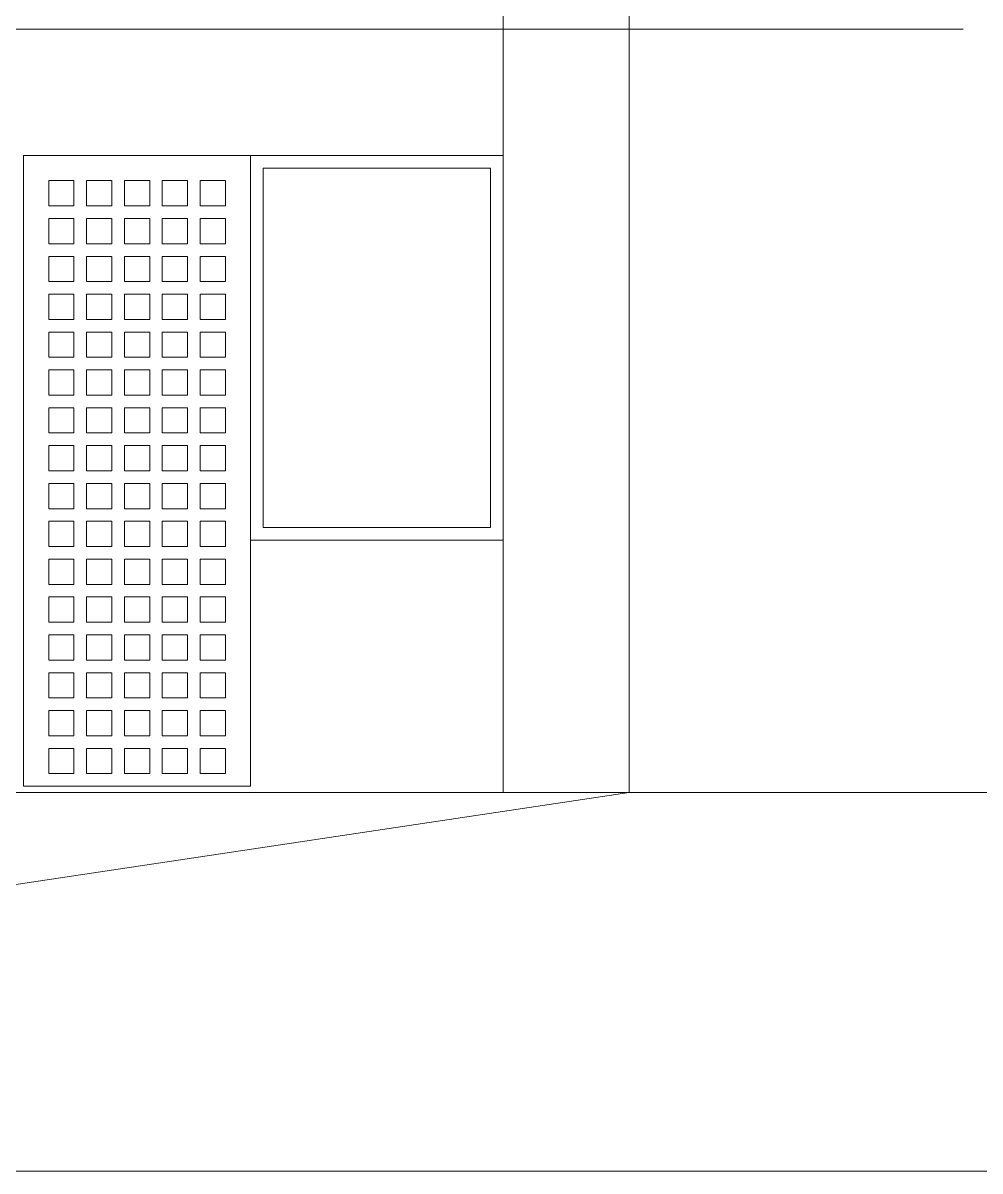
# Model space of a CAD drawing. Header units: millimetres. Extents: x 94 to 362, y 157 to 221.
# Drawn here: x 119.716 to 123.508, y 164.479 to 169.029 of the extents above; entities that cross this region are included whole.
import ezdxf

# ---------------------------------------------------------------- set-up
doc = ezdxf.new("R2010")
doc.units = ezdxf.units.MM
doc.layers.get('0').update_dxf_attribs({"lineweight": 9})

msp = doc.modelspace()

# ---------------------------------------------------------------- linework, layer by layer
for p, q in [((122.1177, 165.9792), (122.1177, 181.0042)), ((121.6177, 165.9792), (121.6177, 169.0896)), ((123.4407, 169.0042), (109.1942, 169.0042)), ((121.6177, 168.5042), (120.6177, 168.5042)), ((121.6177, 166.9792), (120.6177, 166.9792)), ((128.8239, 165.9792), (104.31, 165.9792)), ((112.1177, 164.4792), (122.1177, 165.9792)), ((128.8239, 164.4792), (104.31, 164.4792))]:
    msp.add_line(p, q)
for points in [[(119.7177, 168.5042), (120.6177, 168.5042), (120.6177, 166.0042), (119.7177, 166.0042)], [(120.6677, 168.4542), (121.5677, 168.4542), (121.5677, 167.0292), (120.6677, 167.0292)], [(119.8177, 168.4042), (119.9177, 168.4042), (119.9177, 168.3042), (119.8177, 168.3042)], [(119.8177, 168.4042), (119.9177, 168.4042), (119.9177, 168.3042), (119.8177, 168.3042)], [(119.9677, 168.4042), (120.0677, 168.4042), (120.0677, 168.3042), (119.9677, 168.3042)], [(120.1177, 168.4042), (120.2177, 168.4042), (120.2177, 168.3042), (120.1177, 168.3042)], [(120.1177, 168.4042), (120.2177, 168.4042), (120.2177, 168.3042), (120.1177, 168.3042)], [(120.2677, 168.4042), (120.3677, 168.4042), (120.3677, 168.3042), (120.2677, 168.3042)], [(120.4177, 168.4042), (120.5177, 168.4042), (120.5177, 168.3042), (120.4177, 168.3042)], [(120.4177, 168.4042), (120.5177, 168.4042), (120.5177, 168.3042), (120.4177, 168.3042)], [(119.8177, 168.2542), (119.9177, 168.2542), (119.9177, 168.1542), (119.8177, 168.1542)], [(119.8177, 168.2542), (119.9177, 168.2542), (119.9177, 168.1542), (119.8177, 168.1542)], [(119.9677, 168.2542), (120.0677, 168.2542), (120.0677, 168.1542), (119.9677, 168.1542)], [(120.1177, 168.2542), (120.2177, 168.2542), (120.2177, 168.1542), (120.1177, 168.1542)], [(120.1177, 168.2542), (120.2177, 168.2542), (120.2177, 168.1542), (120.1177, 168.1542)], [(120.2677, 168.2542), (120.3677, 168.2542), (120.3677, 168.1542), (120.2677, 168.1542)], [(120.4177, 168.2542), (120.5177, 168.2542), (120.5177, 168.1542), (120.4177, 168.1542)], [(120.4177, 168.2542), (120.5177, 168.2542), (120.5177, 168.1542), (120.4177, 168.1542)], [(119.8177, 168.1042), (119.9177, 168.1042), (119.9177, 168.0042), (119.8177, 168.0042)], [(119.8177, 168.1042), (119.9177, 168.1042), (119.9177, 168.0042), (119.8177, 168.0042)], [(119.9677, 168.1042), (120.0677, 168.1042), (120.0677, 168.0042), (119.9677, 168.0042)], [(120.1177, 168.1042), (120.2177, 168.1042), (120.2177, 168.0042), (120.1177, 168.0042)], [(120.1177, 168.1042), (120.2177, 168.1042), (120.2177, 168.0042), (120.1177, 168.0042)], [(120.2677, 168.1042), (120.3677, 168.1042), (120.3677, 168.0042), (120.2677, 168.0042)], [(120.4177, 168.1042), (120.5177, 168.1042), (120.5177, 168.0042), (120.4177, 168.0042)], [(120.4177, 168.1042), (120.5177, 168.1042), (120.5177, 168.0042), (120.4177, 168.0042)], [(119.8177, 167.9542), (119.9177, 167.9542), (119.9177, 167.8542), (119.8177, 167.8542)], [(119.8177, 167.9542), (119.9177, 167.9542), (119.9177, 167.8542), (119.8177, 167.8542)], [(119.9677, 167.9542), (120.0677, 167.9542), (120.0677, 167.8542), (119.9677, 167.8542)], [(120.1177, 167.9542), (120.2177, 167.9542), (120.2177, 167.8542), (120.1177, 167.8542)], [(120.1177, 167.9542), (120.2177, 167.9542), (120.2177, 167.8542), (120.1177, 167.8542)], [(120.2677, 167.9542), (120.3677, 167.9542), (120.3677, 167.8542), (120.2677, 167.8542)], [(120.4177, 167.9542), (120.5177, 167.9542), (120.5177, 167.8542), (120.4177, 167.8542)], [(120.4177, 167.9542), (120.5177, 167.9542), (120.5177, 167.8542), (120.4177, 167.8542)], [(119.8177, 167.8042), (119.9177, 167.8042), (119.9177, 167.7042), (119.8177, 167.7042)], [(119.8177, 167.8042), (119.9177, 167.8042), (119.9177, 167.7042), (119.8177, 167.7042)], [(119.9677, 167.8042), (120.0677, 167.8042), (120.0677, 167.7042), (119.9677, 167.7042)], [(120.1177, 167.8042), (120.2177, 167.8042), (120.2177, 167.7042), (120.1177, 167.7042)], [(120.1177, 167.8042), (120.2177, 167.8042), (120.2177, 167.7042), (120.1177, 167.7042)], [(120.2677, 167.8042), (120.3677, 167.8042), (120.3677, 167.7042), (120.2677, 167.7042)], [(120.4177, 167.8042), (120.5177, 167.8042), (120.5177, 167.7042), (120.4177, 167.7042)], [(120.4177, 167.8042), (120.5177, 167.8042), (120.5177, 167.7042), (120.4177, 167.7042)], [(119.8177, 167.6542), (119.9177, 167.6542), (119.9177, 167.5542), (119.8177, 167.5542)], [(119.8177, 167.6542), (119.9177, 167.6542), (119.9177, 167.5542), (119.8177, 167.5542)], [(119.9677, 167.6542), (120.0677, 167.6542), (120.0677, 167.5542), (119.9677, 167.5542)], [(120.1177, 167.6542), (120.2177, 167.6542), (120.2177, 167.5542), (120.1177, 167.5542)], [(120.1177, 167.6542), (120.2177, 167.6542), (120.2177, 167.5542), (120.1177, 167.5542)], [(120.2677, 167.6542), (120.3677, 167.6542), (120.3677, 167.5542), (120.2677, 167.5542)], [(120.4177, 167.6542), (120.5177, 167.6542), (120.5177, 167.5542), (120.4177, 167.5542)], [(120.4177, 167.6542), (120.5177, 167.6542), (120.5177, 167.5542), (120.4177, 167.5542)], [(119.8177, 167.5042), (119.9177, 167.5042), (119.9177, 167.4042), (119.8177, 167.4042)], [(119.8177, 167.5042), (119.9177, 167.5042), (119.9177, 167.4042), (119.8177, 167.4042)], [(119.9677, 167.5042), (120.0677, 167.5042), (120.0677, 167.4042), (119.9677, 167.4042)], [(120.1177, 167.5042), (120.2177, 167.5042), (120.2177, 167.4042), (120.1177, 167.4042)], [(120.1177, 167.5042), (120.2177, 167.5042), (120.2177, 167.4042), (120.1177, 167.4042)], [(120.2677, 167.5042), (120.3677, 167.5042), (120.3677, 167.4042), (120.2677, 167.4042)], [(120.4177, 167.5042), (120.5177, 167.5042), (120.5177, 167.4042), (120.4177, 167.4042)], [(120.4177, 167.5042), (120.5177, 167.5042), (120.5177, 167.4042), (120.4177, 167.4042)], [(119.8177, 167.3542), (119.9177, 167.3542), (119.9177, 167.2542), (119.8177, 167.2542)], [(119.8177, 167.3542), (119.9177, 167.3542), (119.9177, 167.2542), (119.8177, 167.2542)], [(119.9677, 167.3542), (120.0677, 167.3542), (120.0677, 167.2542), (119.9677, 167.2542)], [(120.1177, 167.3542), (120.2177, 167.3542), (120.2177, 167.2542), (120.1177, 167.2542)], [(120.1177, 167.3542), (120.2177, 167.3542), (120.2177, 167.2542), (120.1177, 167.2542)], [(120.2677, 167.3542), (120.3677, 167.3542), (120.3677, 167.2542), (120.2677, 167.2542)], [(120.4177, 167.3542), (120.5177, 167.3542), (120.5177, 167.2542), (120.4177, 167.2542)], [(120.4177, 167.3542), (120.5177, 167.3542), (120.5177, 167.2542), (120.4177, 167.2542)], [(119.8177, 167.2042), (119.9177, 167.2042), (119.9177, 167.1042), (119.8177, 167.1042)], [(119.8177, 167.2042), (119.9177, 167.2042), (119.9177, 167.1042), (119.8177, 167.1042)], [(119.9677, 167.2042), (120.0677, 167.2042), (120.0677, 167.1042), (119.9677, 167.1042)], [(120.1177, 167.2042), (120.2177, 167.2042), (120.2177, 167.1042), (120.1177, 167.1042)], [(120.1177, 167.2042), (120.2177, 167.2042), (120.2177, 167.1042), (120.1177, 167.1042)], [(120.2677, 167.2042), (120.3677, 167.2042), (120.3677, 167.1042), (120.2677, 167.1042)], [(120.4177, 167.2042), (120.5177, 167.2042), (120.5177, 167.1042), (120.4177, 167.1042)], [(120.4177, 167.2042), (120.5177, 167.2042), (120.5177, 167.1042), (120.4177, 167.1042)], [(119.8177, 167.0542), (119.9177, 167.0542), (119.9177, 166.9542), (119.8177, 166.9542)], [(119.8177, 167.0542), (119.9177, 167.0542), (119.9177, 166.9542), (119.8177, 166.9542)], [(119.9677, 167.0542), (120.0677, 167.0542), (120.0677, 166.9542), (119.9677, 166.9542)], [(120.1177, 167.0542), (120.2177, 167.0542), (120.2177, 166.9542), (120.1177, 166.9542)], [(120.1177, 167.0542), (120.2177, 167.0542), (120.2177, 166.9542), (120.1177, 166.9542)], [(120.2677, 167.0542), (120.3677, 167.0542), (120.3677, 166.9542), (120.2677, 166.9542)], [(120.4177, 167.0542), (120.5177, 167.0542), (120.5177, 166.9542), (120.4177, 166.9542)], [(120.4177, 167.0542), (120.5177, 167.0542), (120.5177, 166.9542), (120.4177, 166.9542)], [(119.8177, 166.9042), (119.9177, 166.9042), (119.9177, 166.8042), (119.8177, 166.8042)], [(119.8177, 166.9042), (119.9177, 166.9042), (119.9177, 166.8042), (119.8177, 166.8042)], [(119.9677, 166.9042), (120.0677, 166.9042), (120.0677, 166.8042), (119.9677, 166.8042)], [(120.1177, 166.9042), (120.2177, 166.9042), (120.2177, 166.8042), (120.1177, 166.8042)], [(120.1177, 166.9042), (120.2177, 166.9042), (120.2177, 166.8042), (120.1177, 166.8042)], [(120.2677, 166.9042), (120.3677, 166.9042), (120.3677, 166.8042), (120.2677, 166.8042)], [(120.4177, 166.9042), (120.5177, 166.9042), (120.5177, 166.8042), (120.4177, 166.8042)], [(120.4177, 166.9042), (120.5177, 166.9042), (120.5177, 166.8042), (120.4177, 166.8042)], [(119.8177, 166.7542), (119.9177, 166.7542), (119.9177, 166.6542), (119.8177, 166.6542)], [(119.8177, 166.7542), (119.9177, 166.7542), (119.9177, 166.6542), (119.8177, 166.6542)], [(119.9677, 166.7542), (120.0677, 166.7542), (120.0677, 166.6542), (119.9677, 166.6542)], [(120.1177, 166.7542), (120.2177, 166.7542), (120.2177, 166.6542), (120.1177, 166.6542)], [(120.1177, 166.7542), (120.2177, 166.7542), (120.2177, 166.6542), (120.1177, 166.6542)], [(120.2677, 166.7542), (120.3677, 166.7542), (120.3677, 166.6542), (120.2677, 166.6542)], [(120.4177, 166.7542), (120.5177, 166.7542), (120.5177, 166.6542), (120.4177, 166.6542)], [(120.4177, 166.7542), (120.5177, 166.7542), (120.5177, 166.6542), (120.4177, 166.6542)], [(119.8177, 166.6042), (119.9177, 166.6042), (119.9177, 166.5042), (119.8177, 166.5042)], [(119.8177, 166.6042), (119.9177, 166.6042), (119.9177, 166.5042), (119.8177, 166.5042)], [(119.9677, 166.6042), (120.0677, 166.6042), (120.0677, 166.5042), (119.9677, 166.5042)], [(120.1177, 166.6042), (120.2177, 166.6042), (120.2177, 166.5042), (120.1177, 166.5042)], [(120.1177, 166.6042), (120.2177, 166.6042), (120.2177, 166.5042), (120.1177, 166.5042)], [(120.2677, 166.6042), (120.3677, 166.6042), (120.3677, 166.5042), (120.2677, 166.5042)], [(120.4177, 166.6042), (120.5177, 166.6042), (120.5177, 166.5042), (120.4177, 166.5042)], [(120.4177, 166.6042), (120.5177, 166.6042), (120.5177, 166.5042), (120.4177, 166.5042)], [(119.8177, 166.4542), (119.9177, 166.4542), (119.9177, 166.3542), (119.8177, 166.3542)], [(119.8177, 166.4542), (119.9177, 166.4542), (119.9177, 166.3542), (119.8177, 166.3542)], [(119.9677, 166.4542), (120.0677, 166.4542), (120.0677, 166.3542), (119.9677, 166.3542)], [(120.1177, 166.4542), (120.2177, 166.4542), (120.2177, 166.3542), (120.1177, 166.3542)], [(120.1177, 166.4542), (120.2177, 166.4542), (120.2177, 166.3542), (120.1177, 166.3542)], [(120.2677, 166.4542), (120.3677, 166.4542), (120.3677, 166.3542), (120.2677, 166.3542)], [(120.4177, 166.4542), (120.5177, 166.4542), (120.5177, 166.3542), (120.4177, 166.3542)], [(120.4177, 166.4542), (120.5177, 166.4542), (120.5177, 166.3542), (120.4177, 166.3542)], [(119.8177, 166.3042), (119.9177, 166.3042), (119.9177, 166.2042), (119.8177, 166.2042)], [(119.8177, 166.3042), (119.9177, 166.3042), (119.9177, 166.2042), (119.8177, 166.2042)], [(119.9677, 166.3042), (120.0677, 166.3042), (120.0677, 166.2042), (119.9677, 166.2042)], [(120.1177, 166.3042), (120.2177, 166.3042), (120.2177, 166.2042), (120.1177, 166.2042)], [(120.1177, 166.3042), (120.2177, 166.3042), (120.2177, 166.2042), (120.1177, 166.2042)], [(120.2677, 166.3042), (120.3677, 166.3042), (120.3677, 166.2042), (120.2677, 166.2042)], [(120.4177, 166.3042), (120.5177, 166.3042), (120.5177, 166.2042), (120.4177, 166.2042)], [(120.4177, 166.3042), (120.5177, 166.3042), (120.5177, 166.2042), (120.4177, 166.2042)], [(119.8177, 166.1542), (119.9177, 166.1542), (119.9177, 166.0542), (119.8177, 166.0542)], [(119.8177, 166.1542), (119.9177, 166.1542), (119.9177, 166.0542), (119.8177, 166.0542)], [(119.9677, 166.1542), (120.0677, 166.1542), (120.0677, 166.0542), (119.9677, 166.0542)], [(120.1177, 166.1542), (120.2177, 166.1542), (120.2177, 166.0542), (120.1177, 166.0542)], [(120.1177, 166.1542), (120.2177, 166.1542), (120.2177, 166.0542), (120.1177, 166.0542)], [(120.2677, 166.1542), (120.3677, 166.1542), (120.3677, 166.0542), (120.2677, 166.0542)], [(120.4177, 166.1542), (120.5177, 166.1542), (120.5177, 166.0542), (120.4177, 166.0542)], [(120.4177, 166.1542), (120.5177, 166.1542), (120.5177, 166.0542), (120.4177, 166.0542)]]:
    msp.add_lwpolyline(points, close=True)

doc.saveas('drawing.dxf')
